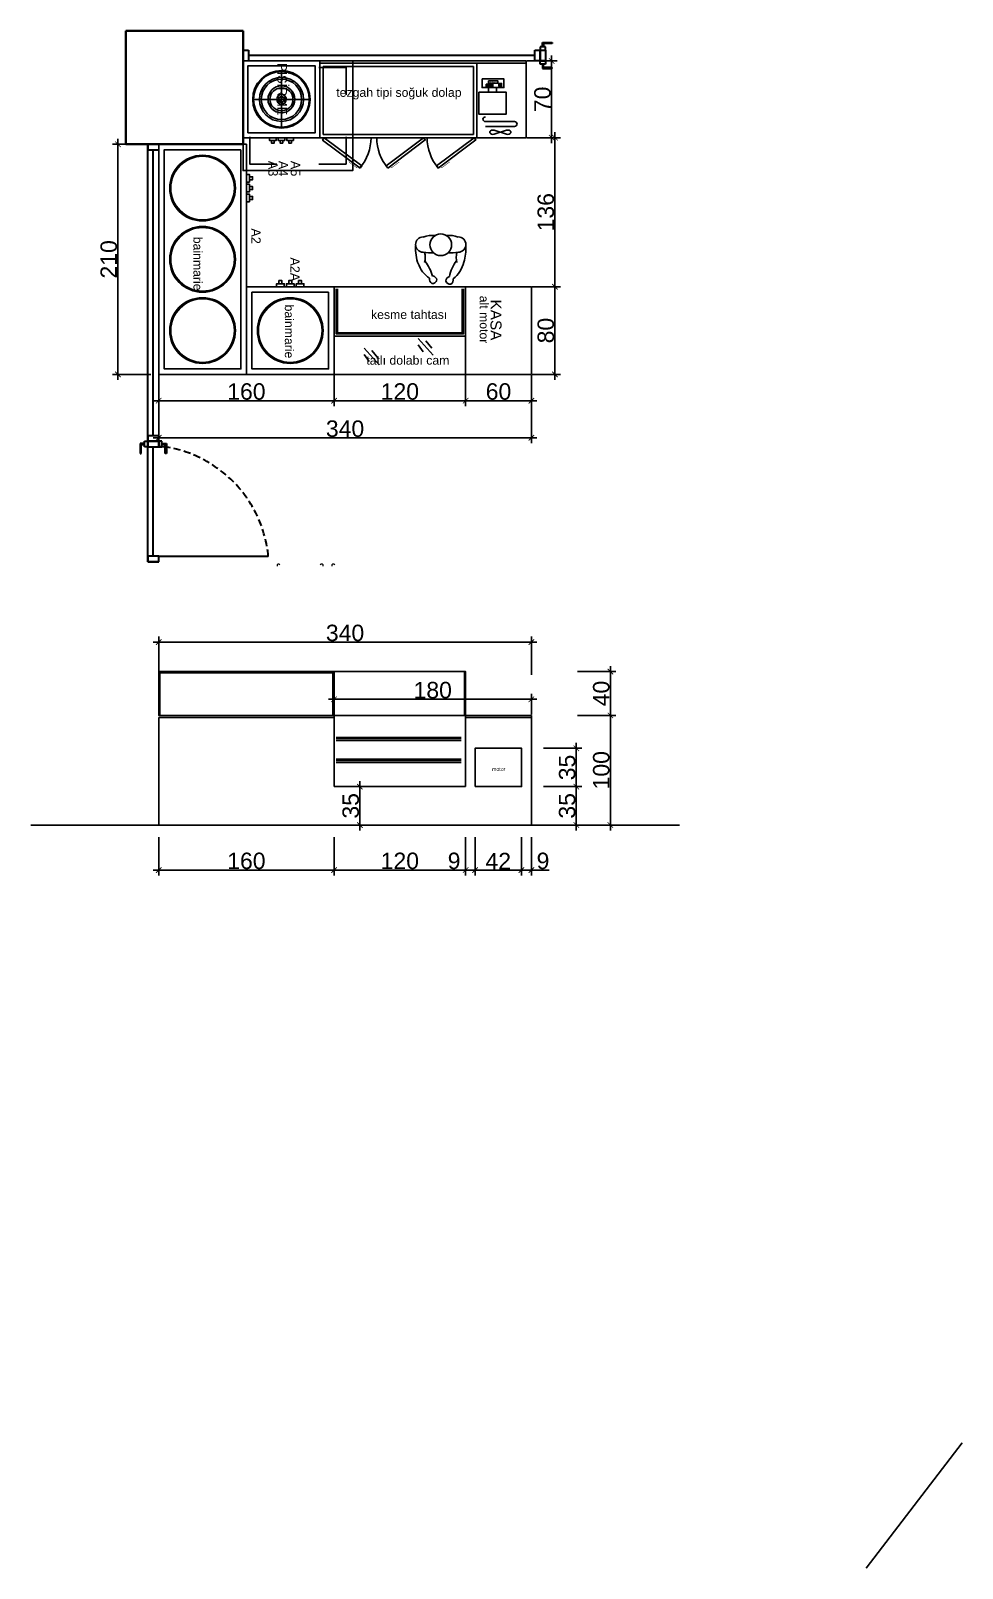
# Model space of a CAD drawing. Header units: millimetres. Extents: x -937 to 10425, y -275 to 2422.
# Drawn here: x -937 to -87, y -275 to 1128 of the extents above; entities that cross this region are included whole.
import ezdxf
from ezdxf.enums import TextEntityAlignment as Align

# ---------------------------------------------------------------- set-up
doc = ezdxf.new("R2010")
doc.units = ezdxf.units.MM
doc.header["$PDMODE"] = 35
doc.linetypes.add('DASHED', pattern=[0.75, 0.5, -0.25])
doc.linetypes.add('HIDDEN', pattern=[9.525, 6.35, -3.175])
for name, color, linetype in [('S2000-002 Çizgi', 7, 'Continuous'), ('SKTÜRK-002 Çizgi', 7, 'Continuous'), ('SKTÜRK_ Çizgi', 7, 'Continuous')]:
    doc.layers.add(name, color=color, linetype=linetype)
for name, color, linetype, lineweight in [('Sebe - Dograma', 4, 'Continuous', 30), ('Sebe - Duvar', 5, 'Continuous', 35), ('Sebe - Mobilya Alçak', 41, 'Continuous', 20), ('Sebe - Tefriş - ince', 9, 'Continuous', 0)]:
    doc.layers.add(name, color=color, linetype=linetype, lineweight=lineweight)
doc.styles.get("Standard").update_dxf_attribs({"font": 'arial.ttf'})
doc.styles.add('TAKSİM', font='GOTHIC.TTF', dxfattribs={"height": 20})
doc.dimstyles.new('ölçü iç', dxfattribs={"dimtxt": 15, "dimasz": 5, "dimexe": 5, "dimexo": 0.625, "dimtad": 1, "dimdec": 0, "dimtxsty": 'Standard', "dimblk": 'ARCHTICK', "dimcen": 5, "dimdle": 5, "dimclrd": 253, "dimclre": 253, "dimadec": 0, "dimazin": 0, "dimtfac": 1, "dimtdec": 0, "dimtmove": 0, "dimatfit": 3, "dimldrblk": 'ARCHTICK', "dimfxl": 30, "dimfxlon": 1, "dimarcsym": 2})

# ---------------------------------------------------------------- blocks, each defined once
blk = doc.blocks.new('A$C3F6402FE')
at = {"layer": 'S2000-002 Çizgi'}
for points in [[(0, 6), (15.6, 6), (15.6, 45.9), (0, 45.9)], [(3.3, 17.7), (7.8, 17.7), (7.8, 34.7), (3.3, 34.7)], [(8.2, 40.7), (9.2, 40.7), (9.2, 41.7), (8.2, 41.7)], [(8.2, 39.7), (9.2, 39.7), (9.2, 40.7), (8.2, 40.7)], [(8.2, 38.7), (9.2, 38.7), (9.2, 39.7), (8.2, 39.7)], [(8.2, 37.7), (9.2, 37.7), (9.2, 38.7), (8.2, 38.7)], [(8.2, 36.7), (9.2, 36.7), (9.2, 37.7), (8.2, 37.7)], [(9.2, 40.7), (10.2, 40.7), (10.2, 41.7), (9.2, 41.7)], [(9.2, 39.7), (10.2, 39.7), (10.2, 40.7), (9.2, 40.7)], [(9.2, 38.7), (10.2, 38.7), (10.2, 39.7), (9.2, 39.7)], [(9.2, 37.7), (10.2, 37.7), (10.2, 38.7), (9.2, 38.7)], [(9.2, 36.7), (10.2, 36.7), (10.2, 37.7), (9.2, 37.7)], [(10.2, 40.7), (11.2, 40.7), (11.2, 41.7), (10.2, 41.7)], [(10.2, 39.7), (11.2, 39.7), (11.2, 40.7), (10.2, 40.7)], [(10.2, 38.7), (11.2, 38.7), (11.2, 39.7), (10.2, 39.7)], [(10.2, 37.7), (11.2, 37.7), (11.2, 38.7), (10.2, 38.7)], [(10.2, 36.7), (11.2, 36.7), (11.2, 37.7), (10.2, 37.7)], [(11.2, 40.7), (12.2, 40.7), (12.2, 41.7), (11.2, 41.7)], [(11.2, 39.7), (12.2, 39.7), (12.2, 40.7), (11.2, 40.7)], [(11.2, 38.7), (12.2, 38.7), (12.2, 39.7), (11.2, 39.7)], [(11.2, 37.7), (12.2, 37.7), (12.2, 38.7), (11.2, 38.7)], [(11.2, 36.7), (12.2, 36.7), (12.2, 37.7), (11.2, 37.7)], [(12.2, 40.7), (13.2, 40.7), (13.2, 41.7), (12.2, 41.7)], [(12.2, 39.7), (13.2, 39.7), (13.2, 40.7), (12.2, 40.7)], [(12.2, 38.7), (13.2, 38.7), (13.2, 39.7), (12.2, 39.7)], [(12.2, 37.7), (13.2, 37.7), (13.2, 38.7), (12.2, 38.7)], [(12.2, 36.7), (13.2, 36.7), (13.2, 37.7), (12.2, 37.7)], [(15.6, 18), (24.2, 18), (24.2, 32.2), (15.6, 32.2)], [(24.2, 0), (64, 0), (64, 50.2), (24.2, 50.2)], [(9.7, 23.4), (11.7, 23.4), (11.7, 25.4), (9.7, 25.4)], [(9.7, 21.4), (11.7, 21.4), (11.7, 23.4), (9.7, 23.4)], [(9.7, 19.4), (11.7, 19.4), (11.7, 21.4), (9.7, 21.4)], [(9.7, 17.4), (11.7, 17.4), (11.7, 19.4), (9.7, 19.4)], [(9.7, 15.4), (11.7, 15.4), (11.7, 17.4), (9.7, 17.4)], [(9.7, 13.4), (11.7, 13.4), (11.7, 15.4), (9.7, 15.4)], [(11.7, 23.4), (13.7, 23.4), (13.7, 25.4), (11.7, 25.4)], [(11.7, 21.4), (13.7, 21.4), (13.7, 23.4), (11.7, 23.4)], [(11.7, 19.4), (13.7, 19.4), (13.7, 21.4), (11.7, 21.4)], [(11.7, 17.4), (13.7, 17.4), (13.7, 19.4), (11.7, 19.4)], [(11.7, 15.4), (13.7, 15.4), (13.7, 17.4), (11.7, 17.4)], [(11.7, 13.4), (13.7, 13.4), (13.7, 15.4), (11.7, 15.4)]]:
    blk.add_lwpolyline(points, close=True, dxfattribs=at)
blk.add_text('12345', height=2, rotation=90, dxfattribs=at).set_placement((6.6, 21.3))
blk = doc.blocks.new('m2_pp03p')
blk.add_circle((0, 0), 9.87)
for centre, radius, start, end in [((4.7, 10.1), 26.3, 127.3518, 167.4727), ((-43.5, 36.4), 36.4, 323.035, 348.18), ((-6.8, 32), 4.59, 122.8432, 192.8611), ((-8.6, 31.9), 4.04, 16.0579, 100.2448), ((-9.7, 34), 5.28, 289.8716, 348.3178), ((8.6, 33.5), 5.28, 194.7873, 253.2335), ((7.6, 31.3), 4.04, 82.8603, 167.0472), ((42.8, 37.9), 36.4, 194.9251, 218.2668), ((5.8, 31.4), 4.59, 350.244, 60.262), ((-4.5, 8.8), 26.3, 18.248, 55.7533), ((15.9, 3.7), 38.9, 161.9595, 183.8896), ((-33, 11.6), 18.9, 345.9235, 14.0765), ((33, 11.6), 18.9, 165.9235, 194.0765), ((-15.9, 3.7), 38.9, 356.1104, 21.2634), ((-15.9, -0.2), 7.02, 91.4023, 268.5977), ((-8.3, -35.9), 43.4, 87.467, 100.3046), ((8.3, -35.9), 43.4, 79.6954, 92.533), ((15.9, -0.2), 7.02, 271.4023, 88.5977), ((-7.7, 15.5), 24, 249.9668, 276.118), ((7.7, 15.5), 24, 263.882, 290.0332)]:
    blk.add_arc(centre, radius, start, end)
blk = doc.blocks.new('A$C0AFB533A')
for p, q in [((40, 11), (40, 69)), ((69, 40), (11, 40))]:
    blk.add_line(p, q)
for radius in [30, 29, 23, 21, 14, 12, 5, 3]:
    blk.add_circle((40, 40), radius)
at = {"layer": 'SKTÜRK_ Çizgi'}
for points in [[(34.5, 80), (27.5, 80), (27.5, 82.8), (34.5, 82.8)], [(32.4, 82.8), (29.6, 82.8), (29.6, 85.6), (32.4, 85.6)], [(43.5, 80), (36.5, 80), (36.5, 82.8), (43.5, 82.8)], [(41.4, 82.8), (38.6, 82.8), (38.6, 85.6), (41.4, 85.6)], [(52.5, 80), (45.5, 80), (45.5, 82.8), (52.5, 82.8)], [(50.4, 82.8), (47.6, 82.8), (47.6, 85.6), (50.4, 85.6)], [(80, 80), (0, 80), (0, 0), (80, 0)], [(75, 75), (5, 75), (5, 5), (75, 5)]]:
    blk.add_lwpolyline(points, close=True, dxfattribs=at)
blk = doc.blocks.new('A$C6D447ABA')
for centre, radius in [((40, 40), 30), ((40, 40), 29), ((105, 40), 30), ((105, 40), 29), ((170, 40), 30), ((170, 40), 29)]:
    blk.add_circle(centre, radius)
at = {"layer": 'SKTÜRK_ Çizgi'}
for points in [[(29.6, 82.8), (32.4, 82.8), (32.4, 85.6), (29.6, 85.6)], [(38.6, 82.8), (41.4, 82.8), (41.4, 85.6), (38.6, 85.6)], [(47.6, 82.8), (50.4, 82.8), (50.4, 85.6), (47.6, 85.6)], [(0, 80), (210, 80), (210, 0), (0, 0)], [(5, 75), (205, 75), (205, 5), (5, 5)], [(27.5, 80), (34.5, 80), (34.5, 82.8), (27.5, 82.8)], [(36.5, 80), (43.5, 80), (43.5, 82.8), (36.5, 82.8)], [(45.5, 80), (52.5, 80), (52.5, 82.8), (45.5, 82.8)]]:
    blk.add_lwpolyline(points, close=True, dxfattribs=at)
blk = doc.blocks.new('A$C69F55960')
for radius in [30, 29]:
    blk.add_circle((45.6, 40), radius)
at = {"layer": 'SKTÜRK_ Çizgi'}
for points in [[(5.6, 80), (5.6, 0), (85.6, 0), (85.6, 80)], [(10.6, 75), (10.6, 5), (80.6, 5), (80.6, 75)], [(2.8, 50.4), (2.8, 47.6), (0, 47.6), (0, 50.4)], [(5.6, 52.5), (5.6, 45.5), (2.8, 45.5), (2.8, 52.5)], [(5.6, 43.5), (5.6, 36.5), (2.8, 36.5), (2.8, 43.5)], [(2.8, 41.4), (2.8, 38.6), (0, 38.6), (0, 41.4)], [(2.8, 32.4), (2.8, 29.6), (0, 29.6), (0, 32.4)], [(5.6, 34.5), (5.6, 27.5), (2.8, 27.5), (2.8, 34.5)]]:
    blk.add_lwpolyline(points, close=True, dxfattribs=at)
blk = doc.blocks.new('_ArchTick')
at = {"color": 0, "linetype": 'ByBlock', "const_width": 0.15}
blk.add_lwpolyline([(-0.5, -0.5), (0.5, 0.5)], dxfattribs=at)
blk = doc.blocks.new('*D82')
at = {"color": 253, "lineweight": -2, "transparency": 16777216}
for p, q in [((-540.5, 813.8), (-540.5, 785.5)), ((-480.5, 813.8), (-480.5, 785.5)), ((-475.5, 790.5), (-545.5, 790.5))]:
    blk.add_line(p, q, dxfattribs=at)
at = {"layer": 'Defpoints', "color": 0, "transparency": 16777216}
for p in [(-540.5, 814.5), (-480.5, 814.5), (-540.5, 790.5)]:
    blk.add_point(p, dxfattribs=at)
at = {"color": 253, "lineweight": -2, "transparency": 16777216, "xscale": 5, "yscale": 5, "zscale": 5, "rotation": 180}
blk.add_blockref('_ArchTick', (-540.5, 790.5), dxfattribs=at)
at = {"color": 253, "lineweight": -2, "transparency": 16777216, "xscale": 5, "yscale": 5, "zscale": 5}
blk.add_blockref('_ArchTick', (-480.5, 790.5), dxfattribs=at)
at = {"color": 0, "transparency": 16777216, "insert": (-510.5, 798.8), "char_height": 15, "attachment_point": 5}
blk.add_mtext('60', dxfattribs=at)
blk = doc.blocks.new('*D83')
at = {"color": 253, "lineweight": -2, "transparency": 16777216}
for p, q in [((-660.5, 813.8), (-660.5, 785.5)), ((-540.5, 813.8), (-540.5, 785.5)), ((-665.5, 790.5), (-535.5, 790.5))]:
    blk.add_line(p, q, dxfattribs=at)
at = {"layer": 'Defpoints', "color": 0, "transparency": 16777216}
for p in [(-660.5, 814.5), (-540.5, 814.5), (-540.5, 790.5)]:
    blk.add_point(p, dxfattribs=at)
at = {"color": 253, "lineweight": -2, "transparency": 16777216, "xscale": 5, "yscale": 5, "zscale": 5, "rotation": 180}
blk.add_blockref('_ArchTick', (-660.5, 790.5), dxfattribs=at)
at = {"color": 253, "lineweight": -2, "transparency": 16777216, "xscale": 5, "yscale": 5, "zscale": 5}
blk.add_blockref('_ArchTick', (-540.5, 790.5), dxfattribs=at)
at = {"color": 0, "transparency": 16777216, "insert": (-600.5, 798.8), "char_height": 15, "attachment_point": 5}
blk.add_mtext('120', dxfattribs=at)
blk = doc.blocks.new('A$C05AC2178')
at = {"layer": 'S2000-002 Çizgi'}
blk.add_line((2, 226.8), (2, 38.8), dxfattribs=at)
for points in [[(70, 226.8), (0, 226.8), (0, 38.8), (70, 38.8)], [(67, 210.3), (66.8, 208.9), (66.3, 207.2), (65.7, 205.3), (65, 203.3), (64.2, 201.4), (63.6, 199.5), (63.1, 197.8), (63, 196.4), (63.1, 195.2), (63.6, 194.4), (64.2, 193.9), (65, 193.8), (65.7, 193.9), (66.3, 194.4), (66.8, 195.2), (67, 196.4), (66.8, 197.8), (66.3, 199.5), (65.7, 201.4), (65, 203.3), (64.2, 205.3), (63.6, 207.2), (63.1, 208.9), (63, 210.3), (63.1, 211.5), (63.6, 212.3), (64.2, 212.8), (65, 212.9), (65.7, 212.8), (66.3, 212.3), (66.8, 211.5)], [(97.8, 146.8), (72, 180.9), (70, 179.4), (95.8, 145.2)], [(97.8, 100.8), (72, 134.9), (70, 133.4), (95.8, 99.3)], [(97.7, 75.4), (72.1, 41.2), (70, 42.7), (95.6, 77)]]:
    blk.add_lwpolyline(points, close=True, dxfattribs=at)
for points in [[(55.3, 216.4), (55.3, 189.7, -1), (51, 189.7)], [(59.7, 189.7), (59.7, 216.4, 1), (55.3, 216.4)]]:
    blk.add_lwpolyline(points, format="xyb", dxfattribs=at)
blk.add_lwpolyline([(2, 181.8), (70, 181.8)], dxfattribs=at)
at = {"layer": 'S2000-002 Çizgi', "linetype": 'DASHED'}
blk.add_lwpolyline([(5, 178.8), (5, 41.8), (67, 41.8), (67, 178.8)], close=True, dxfattribs=at)
at = {"layer": 'S2000-002 Çizgi', "const_width": 0.428}
for points in [[(96.1, 149), (97.4, 150), (93.2, 155.7), (92.1, 157.1)], [(96.1, 103.1), (97.4, 104.1), (93.2, 109.7), (92.1, 111.1)], [(96, 73.2), (97.3, 72.2), (93.1, 66.5), (92, 65.1)]]:
    blk.add_lwpolyline(points, dxfattribs=at)
at = {"layer": 'S2000-002 Çizgi'}
for centre, radius, start, end in [((70, 179.4), 42.8, 270, 310.5092), ((70, 133.4), 42.8, 270, 310.5092), ((70, 42.7), 42.7, 49.755, 90)]:
    blk.add_arc(centre, radius, start, end, dxfattribs=at)
blk = doc.blocks.new('*D84')
at = {"color": 253, "lineweight": -2, "transparency": 16777216}
for p, q in [((-820.5, 813.8), (-820.5, 785.5)), ((-660.5, 813.8), (-660.5, 785.5)), ((-655.5, 790.5), (-825.5, 790.5))]:
    blk.add_line(p, q, dxfattribs=at)
at = {"layer": 'Defpoints', "color": 0, "transparency": 16777216}
for p in [(-820.5, 814.5), (-660.5, 814.5), (-820.5, 790.5)]:
    blk.add_point(p, dxfattribs=at)
at = {"color": 253, "lineweight": -2, "transparency": 16777216, "xscale": 5, "yscale": 5, "zscale": 5, "rotation": 180}
blk.add_blockref('_ArchTick', (-820.5, 790.5), dxfattribs=at)
at = {"color": 253, "lineweight": -2, "transparency": 16777216, "xscale": 5, "yscale": 5, "zscale": 5}
blk.add_blockref('_ArchTick', (-660.5, 790.5), dxfattribs=at)
at = {"color": 0, "transparency": 16777216, "insert": (-740.5, 798.8), "char_height": 15, "attachment_point": 5}
blk.add_mtext('160', dxfattribs=at)
blk = doc.blocks.new('*D85')
at = {"color": 253, "lineweight": -2, "transparency": 16777216}
for p, q in [((-827.7, 1024.5), (-862.7, 1024.5)), ((-857.7, 809.5), (-857.7, 1029.5)), ((-827.7, 814.5), (-862.7, 814.5))]:
    blk.add_line(p, q, dxfattribs=at)
at = {"layer": 'Defpoints', "color": 0, "transparency": 16777216}
for p in [(-857.7, 1024.5), (-820.5, 1024.5), (-820.5, 814.5)]:
    blk.add_point(p, dxfattribs=at)
at = {"color": 253, "lineweight": -2, "transparency": 16777216, "xscale": 5, "yscale": 5, "zscale": 5}
for p, rotation in [((-857.7, 1024.5), 90), ((-857.7, 814.5), 270)]:
    blk.add_blockref('_ArchTick', p, dxfattribs=dict(at, rotation=rotation))
at = {"color": 0, "transparency": 16777216, "insert": (-866, 919.5), "char_height": 15, "attachment_point": 5, "rotation": 90}
blk.add_mtext('210', dxfattribs=at)
blk = doc.blocks.new('*D86')
at = {"color": 253, "lineweight": -2, "transparency": 16777216}
for p, q in [((-459, 809.5), (-459, 899.5)), ((-479.8, 894.5), (-454, 894.5)), ((-479.8, 814.5), (-454, 814.5))]:
    blk.add_line(p, q, dxfattribs=at)
at = {"layer": 'Defpoints', "color": 0, "transparency": 16777216}
for p in [(-480.5, 894.5), (-459, 894.5), (-480.5, 814.5)]:
    blk.add_point(p, dxfattribs=at)
at = {"color": 253, "lineweight": -2, "transparency": 16777216, "xscale": 5, "yscale": 5, "zscale": 5}
for p, rotation in [((-459, 894.5), 90), ((-459, 814.5), 270)]:
    blk.add_blockref('_ArchTick', p, dxfattribs=dict(at, rotation=rotation))
at = {"color": 0, "transparency": 16777216, "insert": (-467.3, 854.5), "char_height": 15, "attachment_point": 5, "rotation": 90}
blk.add_mtext('80', dxfattribs=at)
blk = doc.blocks.new('*D87')
at = {"color": 253, "lineweight": -2, "transparency": 16777216}
for p, q in [((-484.8, 1030.5), (-454, 1030.5)), ((-459, 889.5), (-459, 1035.5)), ((-479.8, 894.5), (-454, 894.5))]:
    blk.add_line(p, q, dxfattribs=at)
at = {"layer": 'Defpoints', "color": 0, "transparency": 16777216}
for p in [(-485.5, 1030.5), (-459, 1030.5), (-480.5, 894.5)]:
    blk.add_point(p, dxfattribs=at)
at = {"color": 253, "lineweight": -2, "transparency": 16777216, "xscale": 5, "yscale": 5, "zscale": 5}
for p, rotation in [((-459, 1030.5), 90), ((-459, 894.5), 270)]:
    blk.add_blockref('_ArchTick', p, dxfattribs=dict(at, rotation=rotation))
at = {"color": 0, "transparency": 16777216, "insert": (-467.3, 962.5), "char_height": 15, "attachment_point": 5, "rotation": 90}
blk.add_mtext('136', dxfattribs=at)
blk = doc.blocks.new('*D88')
at = {"color": 253, "lineweight": -2, "transparency": 16777216}
for p, q in [((-484.8, 1100.5), (-457, 1100.5)), ((-462, 1025.5), (-462, 1105.5)), ((-484.8, 1030.5), (-457, 1030.5))]:
    blk.add_line(p, q, dxfattribs=at)
at = {"layer": 'Defpoints', "color": 0, "transparency": 16777216}
for p in [(-485.5, 1100.5), (-462, 1100.5), (-485.5, 1030.5)]:
    blk.add_point(p, dxfattribs=at)
at = {"color": 253, "lineweight": -2, "transparency": 16777216, "xscale": 5, "yscale": 5, "zscale": 5}
for p, rotation in [((-462, 1100.5), 90), ((-462, 1030.5), 270)]:
    blk.add_blockref('_ArchTick', p, dxfattribs=dict(at, rotation=rotation))
at = {"color": 0, "transparency": 16777216, "insert": (-470.3, 1065.5), "char_height": 15, "attachment_point": 5, "rotation": 90}
blk.add_mtext('70', dxfattribs=at)
blk = doc.blocks.new('*D89')
at = {"color": 253, "lineweight": -2, "transparency": 16777216}
for p, q in [((-820.5, 786.6), (-820.5, 751.6)), ((-480.5, 786.6), (-480.5, 751.6)), ((-475.5, 756.6), (-825.5, 756.6))]:
    blk.add_line(p, q, dxfattribs=at)
at = {"layer": 'Defpoints', "color": 0, "transparency": 16777216}
for p in [(-820.5, 814.5), (-480.5, 814.5), (-820.5, 756.6)]:
    blk.add_point(p, dxfattribs=at)
at = {"color": 253, "lineweight": -2, "transparency": 16777216, "xscale": 5, "yscale": 5, "zscale": 5, "rotation": 180}
blk.add_blockref('_ArchTick', (-820.5, 756.6), dxfattribs=at)
at = {"color": 253, "lineweight": -2, "transparency": 16777216, "xscale": 5, "yscale": 5, "zscale": 5}
blk.add_blockref('_ArchTick', (-480.5, 756.6), dxfattribs=at)
at = {"color": 0, "transparency": 16777216, "insert": (-650.5, 764.9), "char_height": 15, "attachment_point": 5}
blk.add_mtext('340', dxfattribs=at)
blk = doc.blocks.new('*D90')
at = {"color": 253, "lineweight": -2, "transparency": 16777216}
for p, q in [((-659.8, 438.3), (-632, 438.3)), ((-637, 443.3), (-637, 398.3)), ((-659.8, 403.3), (-632, 403.3))]:
    blk.add_line(p, q, dxfattribs=at)
at = {"layer": 'Defpoints', "color": 0, "transparency": 16777216}
for p in [(-660.5, 438.3), (-660.5, 403.3), (-637, 403.3)]:
    blk.add_point(p, dxfattribs=at)
at = {"color": 253, "lineweight": -2, "transparency": 16777216, "xscale": 5, "yscale": 5, "zscale": 5}
for p, rotation in [((-637, 438.3), 90), ((-637, 403.3), 270)]:
    blk.add_blockref('_ArchTick', p, dxfattribs=dict(at, rotation=rotation))
at = {"color": 0, "transparency": 16777216, "insert": (-645.3, 420.8), "char_height": 15, "attachment_point": 5, "rotation": 90}
blk.add_mtext('35', dxfattribs=at)
blk = doc.blocks.new('*D91')
at = {"color": 253, "lineweight": -2, "transparency": 16777216}
for p, q in [((-531.9, 392.2), (-531.9, 357.2)), ((-489.5, 392.2), (-489.5, 357.2)), ((-536.9, 362.2), (-484.5, 362.2))]:
    blk.add_line(p, q, dxfattribs=at)
at = {"layer": 'Defpoints', "color": 0, "transparency": 16777216}
for p in [(-531.9, 438.3), (-489.5, 438.3), (-489.5, 362.2)]:
    blk.add_point(p, dxfattribs=at)
at = {"color": 253, "lineweight": -2, "transparency": 16777216, "xscale": 5, "yscale": 5, "zscale": 5, "rotation": 180}
blk.add_blockref('_ArchTick', (-531.9, 362.2), dxfattribs=at)
at = {"color": 253, "lineweight": -2, "transparency": 16777216, "xscale": 5, "yscale": 5, "zscale": 5}
blk.add_blockref('_ArchTick', (-489.5, 362.2), dxfattribs=at)
at = {"color": 0, "transparency": 16777216, "insert": (-510.7, 370.4), "char_height": 15, "attachment_point": 5}
blk.add_mtext('42', dxfattribs=at)
blk = doc.blocks.new('*D92')
at = {"color": 253, "lineweight": -2, "transparency": 16777216}
for p, q in [((-489.5, 392.2), (-489.5, 357.2)), ((-480.5, 392.2), (-480.5, 357.2)), ((-494.5, 362.2), (-480.5, 362.2)), ((-480.5, 362.2), (-464.4, 362.2))]:
    blk.add_line(p, q, dxfattribs=at)
at = {"layer": 'Defpoints', "color": 0, "transparency": 16777216}
for p in [(-489.5, 438.3), (-480.5, 438.3), (-480.5, 362.2)]:
    blk.add_point(p, dxfattribs=at)
at = {"color": 253, "lineweight": -2, "transparency": 16777216, "xscale": 5, "yscale": 5, "zscale": 5, "rotation": 180}
blk.add_blockref('_ArchTick', (-489.5, 362.2), dxfattribs=at)
at = {"color": 253, "lineweight": -2, "transparency": 16777216, "xscale": 5, "yscale": 5, "zscale": 5}
blk.add_blockref('_ArchTick', (-480.5, 362.2), dxfattribs=at)
at = {"color": 0, "transparency": 16777216, "insert": (-469.9, 370.5), "char_height": 15, "attachment_point": 5}
blk.add_mtext('9', dxfattribs=at)
blk = doc.blocks.new('*D93')
at = {"color": 253, "lineweight": -2, "transparency": 16777216}
for p, q in [((-540.5, 392.2), (-540.5, 357.2)), ((-531.9, 392.2), (-531.9, 357.2)), ((-540.5, 362.2), (-556.6, 362.2)), ((-526.9, 362.2), (-540.5, 362.2))]:
    blk.add_line(p, q, dxfattribs=at)
at = {"layer": 'Defpoints', "color": 0, "transparency": 16777216}
for p in [(-540.5, 438.3), (-531.9, 438.3), (-540.5, 362.2)]:
    blk.add_point(p, dxfattribs=at)
at = {"color": 253, "lineweight": -2, "transparency": 16777216, "xscale": 5, "yscale": 5, "zscale": 5, "rotation": 180}
blk.add_blockref('_ArchTick', (-540.5, 362.2), dxfattribs=at)
at = {"color": 253, "lineweight": -2, "transparency": 16777216, "xscale": 5, "yscale": 5, "zscale": 5}
blk.add_blockref('_ArchTick', (-531.9, 362.2), dxfattribs=at)
at = {"color": 0, "transparency": 16777216, "insert": (-551, 370.5), "char_height": 15, "attachment_point": 5}
blk.add_mtext('9', dxfattribs=at)
blk = doc.blocks.new('*D94')
at = {"color": 253, "lineweight": -2, "transparency": 16777216}
for p, q in [((-660.5, 392.2), (-660.5, 357.2)), ((-540.5, 392.2), (-540.5, 357.2)), ((-535.5, 362.2), (-665.5, 362.2))]:
    blk.add_line(p, q, dxfattribs=at)
at = {"layer": 'Defpoints', "color": 0, "transparency": 16777216}
for p in [(-660.5, 438.3), (-540.5, 438.3), (-660.5, 362.2)]:
    blk.add_point(p, dxfattribs=at)
at = {"color": 253, "lineweight": -2, "transparency": 16777216, "xscale": 5, "yscale": 5, "zscale": 5, "rotation": 180}
blk.add_blockref('_ArchTick', (-660.5, 362.2), dxfattribs=at)
at = {"color": 253, "lineweight": -2, "transparency": 16777216, "xscale": 5, "yscale": 5, "zscale": 5}
blk.add_blockref('_ArchTick', (-540.5, 362.2), dxfattribs=at)
at = {"color": 0, "transparency": 16777216, "insert": (-600.5, 370.5), "char_height": 15, "attachment_point": 5}
blk.add_mtext('120', dxfattribs=at)
blk = doc.blocks.new('*D95')
at = {"color": 253, "lineweight": -2, "transparency": 16777216}
for p, q in [((-820.5, 392.2), (-820.5, 357.2)), ((-660.5, 392.2), (-660.5, 357.2)), ((-655.5, 362.2), (-825.5, 362.2))]:
    blk.add_line(p, q, dxfattribs=at)
at = {"layer": 'Defpoints', "color": 0, "transparency": 16777216}
for p in [(-820.5, 438.3), (-660.5, 438.3), (-820.5, 362.2)]:
    blk.add_point(p, dxfattribs=at)
at = {"color": 253, "lineweight": -2, "transparency": 16777216, "xscale": 5, "yscale": 5, "zscale": 5, "rotation": 180}
blk.add_blockref('_ArchTick', (-820.5, 362.2), dxfattribs=at)
at = {"color": 253, "lineweight": -2, "transparency": 16777216, "xscale": 5, "yscale": 5, "zscale": 5}
blk.add_blockref('_ArchTick', (-660.5, 362.2), dxfattribs=at)
at = {"color": 0, "transparency": 16777216, "insert": (-740.5, 370.5), "char_height": 15, "attachment_point": 5}
blk.add_mtext('160', dxfattribs=at)
blk = doc.blocks.new('*D96')
at = {"color": 253, "lineweight": -2, "transparency": 16777216}
for p, q in [((-408.4, 508.3), (-408.4, 398.3)), ((-438.4, 503.3), (-403.4, 503.3)), ((-438.4, 403.3), (-403.4, 403.3))]:
    blk.add_line(p, q, dxfattribs=at)
at = {"layer": 'Defpoints', "color": 0, "transparency": 16777216}
for p in [(-480.5, 503.3), (-480.5, 403.3), (-408.4, 403.3)]:
    blk.add_point(p, dxfattribs=at)
at = {"color": 253, "lineweight": -2, "transparency": 16777216, "xscale": 5, "yscale": 5, "zscale": 5}
for p, rotation in [((-408.4, 503.3), 90), ((-408.4, 403.3), 270)]:
    blk.add_blockref('_ArchTick', p, dxfattribs=dict(at, rotation=rotation))
at = {"color": 0, "transparency": 16777216, "insert": (-416.7, 453.3), "char_height": 15, "attachment_point": 5, "rotation": 90}
blk.add_mtext('100', dxfattribs=at)
blk = doc.blocks.new('*D97')
at = {"color": 253, "lineweight": -2, "transparency": 16777216}
for p, q in [((-475.5, 570.2), (-825.5, 570.2)), ((-820.5, 540.2), (-820.5, 575.2)), ((-480.5, 540.2), (-480.5, 575.2))]:
    blk.add_line(p, q, dxfattribs=at)
at = {"layer": 'Defpoints', "color": 0, "transparency": 16777216}
for p in [(-820.5, 570.2), (-820.5, 503.3), (-480.5, 503.3)]:
    blk.add_point(p, dxfattribs=at)
at = {"color": 253, "lineweight": -2, "transparency": 16777216, "xscale": 5, "yscale": 5, "zscale": 5, "rotation": 180}
blk.add_blockref('_ArchTick', (-820.5, 570.2), dxfattribs=at)
at = {"color": 253, "lineweight": -2, "transparency": 16777216, "xscale": 5, "yscale": 5, "zscale": 5}
blk.add_blockref('_ArchTick', (-480.5, 570.2), dxfattribs=at)
at = {"color": 0, "transparency": 16777216, "insert": (-650.5, 578.5), "char_height": 15, "attachment_point": 5}
blk.add_mtext('340', dxfattribs=at)
blk = doc.blocks.new('*D98')
at = {"color": 253, "lineweight": -2, "transparency": 16777216}
for p, q in [((-660.5, 504), (-660.5, 523)), ((-480.5, 504), (-480.5, 523)), ((-665.5, 518), (-475.5, 518))]:
    blk.add_line(p, q, dxfattribs=at)
at = {"layer": 'Defpoints', "color": 0, "transparency": 16777216}
for p in [(-480.5, 518), (-660.5, 503.3), (-480.5, 503.3)]:
    blk.add_point(p, dxfattribs=at)
at = {"color": 253, "lineweight": -2, "transparency": 16777216, "xscale": 5, "yscale": 5, "zscale": 5, "rotation": 180}
blk.add_blockref('_ArchTick', (-660.5, 518), dxfattribs=at)
at = {"color": 253, "lineweight": -2, "transparency": 16777216, "xscale": 5, "yscale": 5, "zscale": 5}
blk.add_blockref('_ArchTick', (-480.5, 518), dxfattribs=at)
at = {"color": 0, "transparency": 16777216, "insert": (-570.5, 526.3), "char_height": 15, "attachment_point": 5}
blk.add_mtext('180', dxfattribs=at)
blk = doc.blocks.new('*D99')
at = {"color": 253, "lineweight": -2, "transparency": 16777216}
for p, q in [((-408.4, 498.3), (-408.4, 548.3)), ((-438.4, 543.3), (-403.4, 543.3)), ((-438.4, 503.3), (-403.4, 503.3))]:
    blk.add_line(p, q, dxfattribs=at)
at = {"layer": 'Defpoints', "color": 0, "transparency": 16777216}
for p in [(-540.5, 543.3), (-408.4, 543.3), (-480.5, 503.3)]:
    blk.add_point(p, dxfattribs=at)
at = {"color": 253, "lineweight": -2, "transparency": 16777216, "xscale": 5, "yscale": 5, "zscale": 5}
for p, rotation in [((-408.4, 543.3), 90), ((-408.4, 503.3), 270)]:
    blk.add_blockref('_ArchTick', p, dxfattribs=dict(at, rotation=rotation))
at = {"color": 0, "transparency": 16777216, "insert": (-416.7, 523.3), "char_height": 15, "attachment_point": 5, "rotation": 90}
blk.add_mtext('40', dxfattribs=at)
blk = doc.blocks.new('*D100')
at = {"color": 253, "lineweight": -2, "transparency": 16777216}
for p, q in [((-469.5, 438.3), (-434.5, 438.3)), ((-439.5, 443.3), (-439.5, 398.3)), ((-469.5, 403.3), (-434.5, 403.3))]:
    blk.add_line(p, q, dxfattribs=at)
at = {"layer": 'Defpoints', "color": 0, "transparency": 16777216}
for p in [(-489.5, 438.3), (-480.5, 403.3), (-439.5, 403.3)]:
    blk.add_point(p, dxfattribs=at)
at = {"color": 253, "lineweight": -2, "transparency": 16777216, "xscale": 5, "yscale": 5, "zscale": 5}
for p, rotation in [((-439.5, 438.3), 90), ((-439.5, 403.3), 270)]:
    blk.add_blockref('_ArchTick', p, dxfattribs=dict(at, rotation=rotation))
at = {"color": 0, "transparency": 16777216, "insert": (-447.8, 420.8), "char_height": 15, "attachment_point": 5, "rotation": 90}
blk.add_mtext('35', dxfattribs=at)
blk = doc.blocks.new('*D101')
at = {"color": 253, "lineweight": -2, "transparency": 16777216}
for p, q in [((-439.5, 433.3), (-439.5, 478.3)), ((-469.5, 473.3), (-434.5, 473.3)), ((-469.5, 438.3), (-434.5, 438.3))]:
    blk.add_line(p, q, dxfattribs=at)
at = {"layer": 'Defpoints', "color": 0, "transparency": 16777216}
for p in [(-489.5, 473.3), (-439.5, 473.3), (-489.5, 438.3)]:
    blk.add_point(p, dxfattribs=at)
at = {"color": 253, "lineweight": -2, "transparency": 16777216, "xscale": 5, "yscale": 5, "zscale": 5}
for p, rotation in [((-439.5, 473.3), 90), ((-439.5, 438.3), 270)]:
    blk.add_blockref('_ArchTick', p, dxfattribs=dict(at, rotation=rotation))
at = {"color": 0, "transparency": 16777216, "insert": (-447.8, 455.8), "char_height": 15, "attachment_point": 5, "rotation": 90}
blk.add_mtext('35', dxfattribs=at)

msp = doc.modelspace()

# ---------------------------------------------------------------- linework, layer by layer
for p, q in [((-570.1, 832), (-583.9, 847.3)), ((-571.4, 838.4), (-576.9, 845.1)), ((-619.3, 823.1), (-633.2, 838.5)), ((-628.4, 826.4), (-633.2, 832.6)), ((-620.6, 829.6), (-626.1, 836.2)), ((-579.2, 835.2), (-583.9, 841.5)), ((-820.5, 503.3), (-480.5, 503.3)), ((-820.5, 501.3), (-660.5, 501.3)), ((-820.5, 501.3), (-820.5, 403.3)), ((-660.5, 503.3), (-660.5, 438.3)), ((-540.5, 503.3), (-540.5, 438.3)), ((-540.5, 501.3), (-480.5, 501.3)), ((-480.5, 503.3), (-480.5, 403.3)), ((-658.5, 483.3), (-544.5, 483.3)), ((-658.5, 482.3), (-544.5, 482.3)), ((-658.5, 480.3), (-544.5, 480.3)), ((-658.5, 463.3), (-544.5, 463.3)), ((-658.5, 462.3), (-544.5, 462.3)), ((-658.5, 460.3), (-544.5, 460.3)), ((-660.5, 438.3), (-540.5, 438.3)), ((-937.2, 403.3), (-345.3, 403.3)), ((-175, -274.9), (-87.4, -160.4))]:
    msp.add_line(p, q)
for points in [[(-743.5, 1100.5), (-743.5, 1000.5), (-643.5, 1000.5), (-643.5, 1100.5)], [(-660.5, 894.5), (-660.5, 814.5), (-540.5, 814.5), (-540.5, 894.5)], [(-540.5, 894.5), (-540.5, 849.5), (-660.5, 849.5), (-660.5, 894.5)], [(-540.5, 894.5), (-540.5, 814.5), (-480.5, 814.5), (-480.5, 894.5)], [(-820.5, 503.3), (-660.5, 503.3), (-660.5, 543.3), (-820.5, 543.3)], [(-819.5, 543.3), (-820.5, 543.3), (-820.5, 503.3), (-819.5, 503.3)], [(-661.5, 542.3), (-819.5, 542.3), (-819.5, 543.3), (-661.5, 543.3)], [(-661.5, 543.3), (-660.5, 543.3), (-660.5, 503.3), (-661.5, 503.3)], [(-660.5, 543.3), (-540.5, 543.3), (-540.5, 503.3), (-660.5, 503.3)], [(-541.5, 543.3), (-540.5, 543.3), (-540.5, 503.3), (-541.5, 503.3)], [(-531.9, 438.3), (-489.5, 438.3), (-489.5, 473.3), (-531.9, 473.3)]]:
    msp.add_lwpolyline(points, close=True)
for points in [[(-542.5, 892.5), (-542.5, 851.5), (-658.5, 851.5), (-658.5, 892.5)], [(-543.5, 892.5), (-543.5, 852.5), (-657.5, 852.5), (-657.5, 892.5)]]:
    msp.add_lwpolyline(points)
at = {"layer": 'Sebe - Dograma'}
for p, q in [((-743.5, 1100.5), (-743.5, 1110.5)), ((-743.5, 1110.5), (-738.5, 1110.5)), ((-738.5, 1110.5), (-738.5, 1100.5)), ((-477.5, 1100.5), (-477.5, 1110.5)), ((-477.5, 1110.5), (-472.5, 1110.5)), ((-467.5, 1113.5), (-472.5, 1113.5)), ((-472.5, 1113.5), (-472.5, 1110.5)), ((-472.5, 1100.5), (-472.5, 1110.5)), ((-472.5, 1110.5), (-467.5, 1110.5)), ((-472.5, 1110.5), (-472.5, 1100.5)), ((-472.5, 1110.5), (-467.5, 1110.5)), ((-470.4, 1113.5), (-470.4, 1117.5)), ((-470.4, 1117.5), (-461.4, 1117.5)), ((-461.4, 1116.5), (-469.4, 1116.5)), ((-469.4, 1116.5), (-469.4, 1113.5)), ((-467.5, 1110.5), (-467.5, 1113.5)), ((-467.5, 1110.5), (-467.5, 1100.5)), ((-461.4, 1117.5), (-461.4, 1116.5)), ((-477.5, 1105.5), (-738.5, 1105.5)), ((-472.5, 1100.5), (-477.5, 1100.5)), ((-467.5, 1100.5), (-472.5, 1100.5)), ((-472.5, 1100.5), (-467.5, 1100.5)), ((-472.5, 1100.5), (-467.5, 1100.5)), ((-472.5, 1097.5), (-472.5, 1100.5)), ((-467.5, 1097.5), (-472.5, 1097.5)), ((-470.4, 1097.5), (-470.4, 1093.5)), ((-469.4, 1094.5), (-469.4, 1097.5)), ((-461.4, 1094.5), (-469.4, 1094.5)), ((-467.5, 1100.5), (-467.5, 1097.5)), ((-461.4, 1093.5), (-461.4, 1094.5)), ((-470.4, 1093.5), (-461.4, 1093.5)), ((-830.5, 643.5), (-830.5, 1024.5)), ((-820.5, 1024.5), (-830.5, 1024.5)), ((-830.5, 1024.5), (-830.5, 1019.5)), ((-830.5, 1019.5), (-820.5, 1019.5)), ((-825.5, 758.5), (-825.5, 1019.5)), ((-820.5, 758.5), (-830.5, 758.5)), ((-830.5, 758.5), (-830.5, 753.5)), ((-820.5, 753.5), (-820.5, 758.5)), ((-833.5, 751.4), (-837.5, 751.4)), ((-837.5, 751.4), (-837.5, 742.4)), ((-836.5, 742.4), (-836.5, 750.4)), ((-836.5, 750.4), (-833.5, 750.4)), ((-833.5, 748.5), (-833.5, 753.5)), ((-833.5, 753.5), (-830.5, 753.5)), ((-830.5, 748.5), (-833.5, 748.5)), ((-820.5, 753.5), (-830.5, 753.5)), ((-830.5, 753.5), (-830.5, 748.5)), ((-830.5, 753.5), (-820.5, 753.5)), ((-830.5, 753.5), (-830.5, 748.5)), ((-830.5, 748.5), (-820.5, 748.5)), ((-825.5, 648.5), (-825.5, 748.5)), ((-820.5, 748.5), (-820.5, 753.5)), ((-820.5, 753.5), (-820.5, 748.5)), ((-817.5, 753.5), (-820.5, 753.5)), ((-820.5, 748.5), (-817.5, 748.5)), ((-817.5, 748.5), (-817.5, 753.5)), ((-817.5, 751.4), (-813.5, 751.4)), ((-814.5, 750.4), (-817.5, 750.4)), ((-814.5, 742.4), (-814.5, 750.4)), ((-813.5, 751.4), (-813.5, 742.4)), ((-837.5, 742.4), (-836.5, 742.4)), ((-813.5, 742.4), (-814.5, 742.4)), ((-820.5, 648.5), (-830.5, 648.5)), ((-830.5, 648.5), (-830.5, 643.5)), ((-820.5, 643.5), (-820.5, 648.5)), ((-820.5, 648.5), (-720.5, 648.5)), ((-820.5, 643.5), (-830.5, 643.5)), ((-830.5, 643.5), (-820.5, 643.5)), ((-820.5, 643.5), (-830.5, 643.5))]:
    msp.add_line(p, q, dxfattribs=at)
at = {"layer": 'Sebe - Dograma', "color": 251, "linetype": 'HIDDEN'}
for centre, radius, start, end in [((-820.5, 628.5), 120, 87.134, 90), ((-832.1, 637.7), 112.1, 5.5095, 80.453)]:
    msp.add_arc(centre, radius, start, end, dxfattribs=at)
at = {"layer": 'Sebe - Duvar', "lineweight": 35}
for p, q in [((-743.5, 1128.1), (-850.5, 1128.1)), ((-850.5, 1128.1), (-850.5, 1024.5)), ((-743.5, 1024.5), (-743.5, 1128.1)), ((-850.5, 1024.5), (-743.5, 1024.5))]:
    msp.add_line(p, q, dxfattribs=at)
at = {"layer": 'Sebe - Mobilya Alçak', "ltscale": 30}
for centre, start, end in [((-711.2, 640), 25.1305, 197.6177), ((-671.8, 640), 342.3823, 154.8695), ((-661.2, 640), 25.1305, 197.6177)]:
    msp.add_arc(centre, 1.39, start, end, dxfattribs=at)
at = {"layer": 'Sebe - Tefriş - ince'}
for p, q in [((-820.5, 758.5), (-820.5, 818.5)), ((-810.5, 648.5), (-750.5, 648.5))]:
    msp.add_line(p, q, dxfattribs=at)
at = {"layer": 'SKTÜRK-002 Çizgi'}
for points in [[(-674.4, 1094.5), (-649.5, 1094.5), (-649.5, 1069.6)], [(-712.6, 1006.5), (-737.5, 1006.5), (-737.5, 1031.3)], [(-674.4, 1006.5), (-649.5, 1006.5), (-649.5, 1031.3)]]:
    msp.add_lwpolyline(points, dxfattribs=at)

# ---------------------------------------------------------------- block references
for name, p, rotation in [('A$C05AC2178', (-712.2, 1100.5), 270), ('A$C6D447ABA', (-820.5, 1024.5), 270), ('m2_pp03p', (-563.2, 932.8), 180), ('A$C69F55960', (-740.5, 900.1), 270)]:
    msp.add_blockref(name, p, dxfattribs=dict(rotation=rotation))
at = {"layer": 'S2000-002 Çizgi', "xscale": 0.5, "yscale": 0.5, "zscale": 0.5, "rotation": 270}
msp.add_blockref('A$C3F6402FE', (-528.5, 1084.1), dxfattribs=at)
at = {"layer": 'SKTÜRK-002 Çizgi', "xscale": 0.875, "yscale": 0.875, "zscale": 0.875, "rotation": 180}
msp.add_blockref('A$C0AFB533A', (-673.5, 1100.5), dxfattribs=at)

# ---------------------------------------------------------------- texts
for s, p in [('tezgah tipi soğuk dolap', (-658.5, 1067.8)), ('kesme tahtası', (-626.8, 865.1)), ('tatlı dolabı cam', (-631.1, 823.4))]:
    msp.add_text(s, height=8).set_placement(p)
for s, height, p in [('bainmarie', 8, (-788.8, 940.1)), ('alt motor', 8, (-527.6, 886.3)), ('bainmarie', 8, (-705.4, 878.2)), ('KASA', 10, (-517.8, 882.8))]:
    msp.add_text(s, height=height, rotation=270).set_placement(p)
at = {"layer": 'SKTÜRK-002 Çizgi', "style": 'TAKSİM'}
for s, p in [('PİŞİRME', (-712.2, 1074.8)), ('A3', (-720.5, 1002.3)), ('A4', (-711.1, 1002.3)), ('A5', (-700, 1002.3)), ('A2', (-736.1, 940.7)), ('A2A', (-700.5, 910.4))]:
    msp.add_text(s, height=8.64, rotation=270, dxfattribs=at).set_placement(p, align=Align.CENTER)
msp.add_text('motor', height=3.46, dxfattribs=at).set_placement((-510.3, 452.6), align=Align.CENTER)

# ---------------------------------------------------------------- dimensions: what is measured, and where the dimension line sits
for base, p1, p2, angle, picture, middle in [((-462, 1100.5), (-485.5, 1030.5), (-485.5, 1100.5), 270, '*D88', (-470.3, 1065.5)), ((-857.7, 1024.5), (-820.5, 814.5), (-820.5, 1024.5), 270, '*D85', (-866, 919.5)), ((-459, 1030.5), (-480.5, 894.5), (-485.5, 1030.5), 270, '*D87', (-467.3, 962.5)), ((-459, 894.5), (-480.5, 814.5), (-480.5, 894.5), 270, '*D86', (-467.3, 854.5)), ((-408.4, 543.3), (-480.5, 503.3), (-540.5, 543.3), 90, '*D99', (-416.7, 523.3)), ((-408.4, 403.3), (-480.5, 503.3), (-480.5, 403.3), 90, '*D96', (-416.7, 453.3)), ((-439.5, 473.3), (-489.5, 438.3), (-489.5, 473.3), 90, '*D101', (-447.8, 455.8)), ((-637, 403.3), (-660.5, 438.3), (-660.5, 403.3), 90, '*D90', (-645.3, 420.8)), ((-439.5, 403.3), (-489.5, 438.3), (-480.5, 403.3), 90, '*D100', (-447.8, 420.8))]:
    dim = msp.add_linear_dim(base=base, p1=p1, p2=p2, angle=angle, dimstyle='ölçü iç')
    dim.commit()
    dim.dimension.update_dxf_attribs({"geometry": picture, "text_midpoint": middle})
for base, p1, p2, picture, middle in [((-820.5, 790.5), (-660.5, 814.5), (-820.5, 814.5), '*D84', (-740.5, 798.8)), ((-820.5, 756.6), (-480.5, 814.5), (-820.5, 814.5), '*D89', (-650.5, 764.9)), ((-540.5, 790.5), (-660.5, 814.5), (-540.5, 814.5), '*D83', (-600.5, 798.8)), ((-540.5, 790.5), (-480.5, 814.5), (-540.5, 814.5), '*D82', (-510.5, 798.8)), ((-820.5, 570.2), (-480.5, 503.3), (-820.5, 503.3), '*D97', (-650.5, 578.5)), ((-480.5, 518), (-660.5, 503.3), (-480.5, 503.3), '*D98', (-570.5, 526.3)), ((-820.5, 362.2), (-660.5, 438.3), (-820.5, 438.3), '*D95', (-740.5, 370.5)), ((-660.5, 362.2), (-540.5, 438.3), (-660.5, 438.3), '*D94', (-600.5, 370.5)), ((-540.5, 362.2), (-531.9, 438.3), (-540.5, 438.3), '*D93', (-551, 370.5)), ((-489.5, 362.2), (-531.9, 438.3), (-489.5, 438.3), '*D91', (-510.7, 370.4)), ((-480.5, 362.2), (-489.5, 438.3), (-480.5, 438.3), '*D92', (-469.9, 370.5))]:
    dim = msp.add_linear_dim(base=base, p1=p1, p2=p2, dimstyle='ölçü iç')
    dim.commit()
    dim.dimension.update_dxf_attribs({"geometry": picture, "text_midpoint": middle})

doc.saveas('drawing.dxf')
